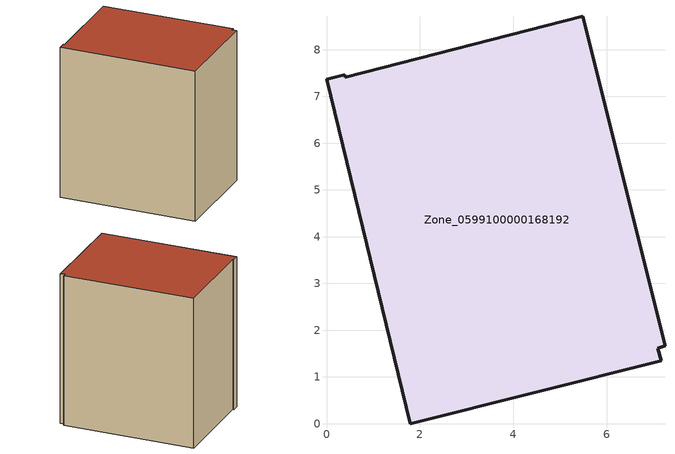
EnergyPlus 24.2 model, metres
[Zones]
Zone_0599100000168192
 floor ground (C_G): 0.4,7.41 5.48,8.71 7.24,1.66 7.08,1.61 7.16,1.35 1.79,0 0,7.37 0.39,7.47 z0
 wall outside (C_F): 5.48,8.71 0.4,7.41 0.39,7.47 0,7.37 1.79,0 7.16,1.35 7.08,1.61 7.24,1.66 5.48,8.71 z0:8.46
 roof outside (C_R): 0.4,7.41 0.39,7.47 0,7.37 1.79,0 7.16,1.35 7.08,1.61 7.24,1.66 5.48,8.71 z8.46
[BUILDING]
Pand.0599100000168192: North Axis=0; Terrain=City; Loads Convergence Tolerance Value=0.04; Temperature Convergence Tolerance Value=0.4; Solar Distribution=FullExterior; Maximum Number of Warmup Days=25; Minimum Number of Warmup Days=1
[Site:Location]
Rotterdam.The.Hague.AP_ZH_NLD Design_Conditions: Latitude=51.96; Longitude=4.45; Time Zone=1; Elevation=-4.5
[SITE:GROUNDTEMPERATURE:BUILDINGSURFACE]
18, 18, 18, 18, 18, 18, 18, 18, 18, 18, 18, 18
[MATERIAL] Thermal Absorptance=0.9; Solar Absorptance=0.7; Visible Absorptance=0.7
Name | Roughness | Thickness | Conductivity | Density | Specific Heat
G.TC.1975-1991 | MediumSmooth | 0.15 | 0.288461 | 540 | 1210
F.TC.1975-1991 | Rough | 0.3 | 0.230769 | 1920 | 840
R.TC.1975-1991 | MediumRough | 0.2 | 0.153846 | 1500 | 1000
[CONSTRUCTION]
C_G: G.TC.1975-1991
C_F: F.TC.1975-1991
C_R: R.TC.1975-1991
[ZONE]
Zone_0599100000168192: Type=1; Multiplier=1; Ceiling Height=Autocalculate; Volume=Autocalculate; Floor Area=autocalculate; Part of Total Floor Area=Yes
[ZONEINFILTRATION:DESIGNFLOWRATE]
Infil_Zone_0599100000168192: Zone or ZoneList or Space or SpaceList=Zone_0599100000168192; Schedule=AlwaysOn; Design Flow Rate Calculation Method=Flow/Area; Flow Rate per Floor Area=0.003; Constant Term Coefficient=1; Temperature Term Coefficient=0; Velocity Term Coefficient=0; Velocity Squared Term Coefficient=0
[HVACTEMPLATE:ZONE:IDEALLOADSAIRSYSTEM]
Zone_0599100000168192: Maximum Heating Supply Air Temperature=50; Minimum Cooling Supply Air Temperature=13; Maximum Heating Supply Air Humidity Ratio=0.0156; Minimum Cooling Supply Air Humidity Ratio=0.0077; Heating Limit=NoLimit; Cooling Limit=NoLimit; Dehumidification Control Type=ConstantSensibleHeatRatio; Cooling Sensible Heat Ratio=0.7; Dehumidification Setpoint=60; Humidification Control Type=None; Humidification Setpoint=30; Outdoor Air Method=None; Outdoor Air Flow Rate per Person=0.00944; Outdoor Air Flow Rate per Zone Floor Area=0; Outdoor Air Flow Rate per Zone=0; Demand Controlled Ventilation Type=None; Outdoor Air Economizer Type=NoEconomizer; Heat Recovery Type=None; Sensible Heat Recovery Effectiveness=0.7; Latent Heat Recovery Effectiveness=0.65
[ZONECONTROL:THERMOSTAT]
ThermostatControl_Zone_0599100000168192: Zone or ZoneList=Zone_0599100000168192; Control Type Schedule=DualSetpointControlType; Control 1=Thermostat_Zone_0599100000168192; Temperature Difference Between Cutout And Setpoint=0
[THERMOSTATSETPOINT:DUALSETPOINT]
Thermostat_Zone_0599100000168192: Heating Setpoint Temperature Schedule=HeatingSetpoint_Zone_0599100000168192; Cooling Setpoint Temperature Schedule=CoolingSetpoint_Zone_0599100000168192
[SCHEDULE:COMPACT]
HeatingSetpoint_Zone_0599100000168192: Through: 12/31, For: AllDays, Until: 24:00, 21
CoolingSetpoint_Zone_0599100000168192: Through: 12/31, For: AllDays, Until: 24:00, 24
DualSetpointControlType: Through: 12/31, For: AllDays, Until: 24:00, 4
AlwaysOn: Through: 12/31, For: AllDays, Until: 24:00, 1
